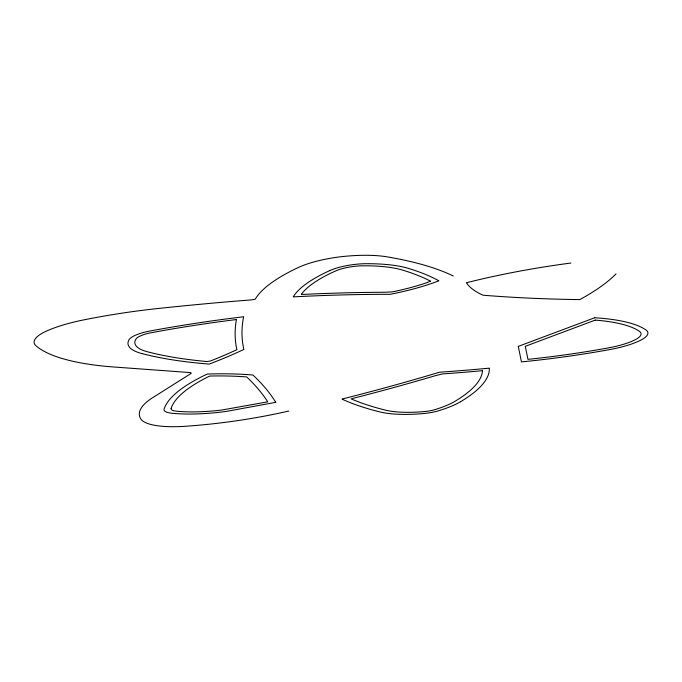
<?xml version="1.0" encoding="UTF-8"?>
<svg xmlns="http://www.w3.org/2000/svg" width="682" height="682" viewBox="0 0 682 682"><rect width="100%" height="100%" fill="white"/><g stroke="black" fill="none" stroke-linecap="round" stroke-linejoin="round"><path stroke-width="1.02" d="M430.47 281.163L427.52 282.442A102.948 28.03 -7.6 0 1 392.568 291.845L384.887 292.263A603.604 164.353 -7.6 0 0 303.32 294.411L301.359 294.3A162.145 44.151 -7.6 0 1 330.642 273.226L336.814 270.422A24.731 6.735 -7.6 0 1 361.179 265.827L367.564 265.792A89.461 24.356 -7.6 0 1 402.687 270.132A348.988 95.02 -7.6 0 1 430.47 281.163M570.928 263.03A268.043 72.983 -7.6 0 0 466.479 282.74A186.365 50.741 -7.6 0 0 483.129 295.212A645.129 175.658 -7.6 0 0 579.768 299.603A302.893 82.471 -7.6 0 0 616.017 273.874M288.801 411.033A188.164 51.235 -7.6 0 1 185.052 426.301A56.205 15.302 -7.6 0 1 141.097 419.328A113.587 30.929 -7.6 0 1 154.712 396.387L190.832 373.608A3.47 0.946 -7.6 0 0 189.809 372.543L117.909 367.291A205.785 56.035 -7.6 0 1 36.044 345.808A53.963 14.697 -7.6 0 1 47.885 330.455A76.188 20.741 -7.6 0 1 83.247 319.994A225.546 61.414 -7.6 0 1 158.028 308.503A914.954 249.126 -7.6 0 1 250.865 299.927A5.976 1.628 -7.6 0 0 255.307 299.083A212.017 57.731 -7.6 0 1 298.298 267.514A53.673 14.612 -7.6 0 1 346.345 256.185A68.055 18.533 -7.6 0 1 387.18 256.858A361.451 98.413 -7.6 0 1 453.283 276.014M482.438 370.693L482.404 371.554A202.852 55.233 -7.6 0 1 454.724 401.451A62.761 17.093 -7.6 0 1 434.622 409.703L433.888 409.916A14.706 4.007 -7.6 0 1 425.21 411.485A57.603 15.686 -7.6 0 1 387.836 410.666L385.339 410.104A365.382 99.487 -7.6 0 1 353.447 399.857L351.068 398.851L353.259 398.297A843.694 229.723 -7.6 0 0 435.227 375.722L442.303 373.958A569.751 155.129 -7.6 0 0 480.162 370.897L482.438 370.684M171.139 408.382L171.08 408.731A14.407 3.921 -7.6 0 0 175.564 411.084L176.476 411.195A73.647 20.051 -7.6 0 0 222.068 409.984L267.736 401.834L267.31 401.169A1133.91 308.741 -7.6 0 0 248.384 378.544L246.705 376.95L245.341 376.839A152.58 41.542 -7.6 0 0 212.801 375.987L209.775 376.046L207.072 377.368A195.444 53.213 -7.6 0 0 171.139 408.382M236.424 319.534L236.279 320.301A1003.307 273.184 -7.6 0 0 236.466 347.718L236.876 349.67L235.878 350.139A333.549 90.817 -7.6 0 1 210.559 360.948L206.987 361.545A300.566 81.84 -7.6 0 1 147.602 351.818L145.104 351.094A68.353 18.61 -7.6 0 1 135.138 340.633L136.127 338.732A21.236 5.78 -7.6 0 1 149.895 332.987L159.443 331.213A400.394 109.018 -7.6 0 1 235.853 319.611L236.424 319.534M594.67 317.761L518.294 346.379L521.449 361.912A295.869 80.561 -7.6 0 0 610.313 349.474A50.749 13.819 -7.6 0 0 640.807 340.139A38.951 10.605 -7.6 0 0 645.888 329.926A130.927 35.652 -7.6 0 0 594.67 317.761M595.207 320.114L525.302 346.303L527.953 359.354L529.334 359.209A288.853 78.652 -7.6 0 0 608.813 347.811L611.49 347.291A43.827 11.935 -7.6 0 0 635.198 339.738A32.071 8.73 -7.6 0 0 640.108 331.904L639.392 331.324A123.996 33.759 -7.6 0 0 596.409 320.199L595.207 320.114M275.775 402.329L226.97 411.297A80.8 22.003 -7.6 0 1 172.035 413.266A21.534 5.865 -7.6 0 1 164.089 409.098A202.631 55.174 -7.6 0 1 207.26 374.043A159.707 43.486 -7.6 0 1 252.92 375.015A1141.037 310.685 -7.6 0 1 275.775 402.329M460.623 401.681A209.732 57.109 -7.6 0 0 489.326 368.144A562.855 153.254 -7.6 0 1 439.447 372.227A836.797 227.839 -7.6 0 1 341.921 399.081A372.577 101.448 -7.6 0 0 379.9 411.928A64.483 17.562 -7.6 0 0 424.468 413.454A21.628 5.891 -7.6 0 0 438.279 410.854A69.709 18.977 -7.6 0 0 460.623 401.681M142.001 353.6A307.591 83.75 -7.6 0 0 209.178 364.103A340.446 92.701 -7.6 0 0 243.858 349.431A996.411 271.3 -7.6 0 1 243.636 316.763A407.29 110.902 -7.6 0 0 150.432 330.923A28.133 7.664 -7.6 0 0 128.932 339.883A75.25 20.486 -7.6 0 0 142.001 353.6M329.764 270.609A169.042 46.026 -7.6 0 0 293.26 296.875A596.716 162.469 -7.6 0 1 389.976 294.326A109.845 29.906 -7.6 0 0 438.884 280.788A356.064 96.946 -7.6 0 0 408.399 268.384A96.298 26.223 -7.6 0 0 366.379 263.695A31.636 8.61 -7.6 0 0 329.764 270.609"/></g></svg>
